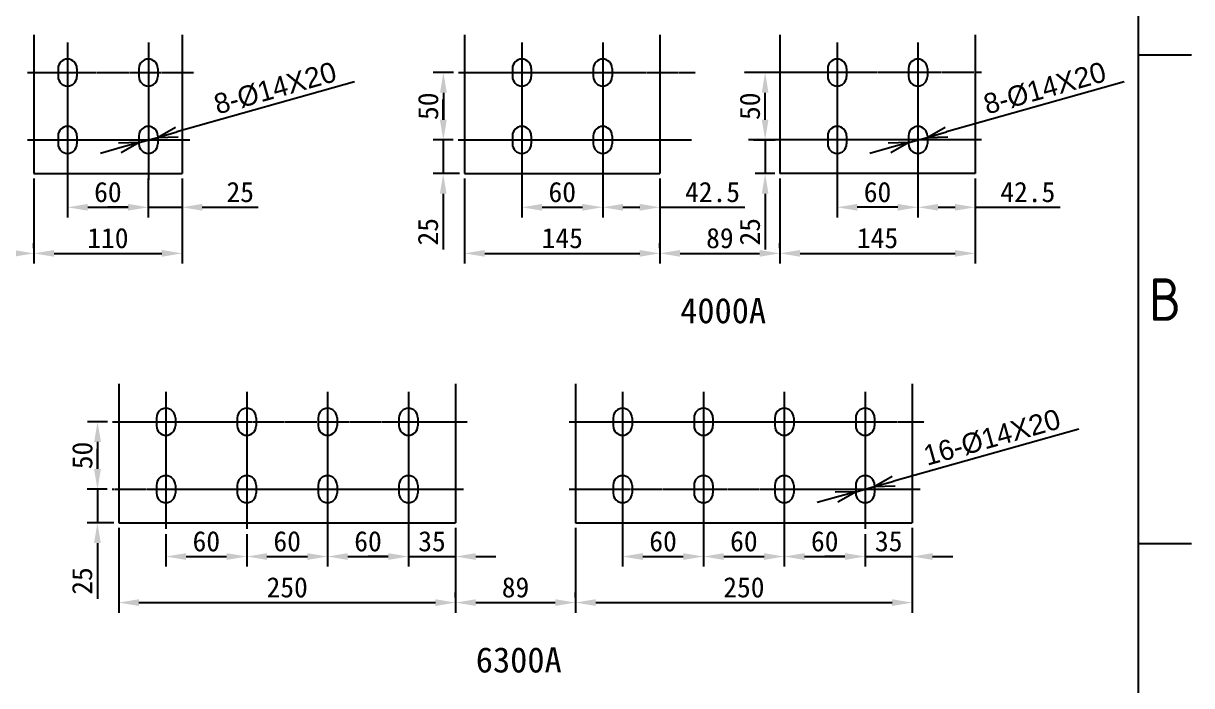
# Model space of a CAD drawing. Header units: millimetres. Extents: x 574498 to 1170950, y -60215 to -53982.
# Drawn here: x 579387 to 580254, y -58298 to -57807 of the extents above; entities that cross this region are included whole.
import ezdxf
from ezdxf.enums import TextEntityAlignment as Align

# ---------------------------------------------------------------- set-up
doc = ezdxf.new("R2010")
doc.units = ezdxf.units.MM
doc.linetypes.add('CENTER', pattern=[2, 1.25, -0.25, 0.25, -0.25])
doc.layers.add('FRAME050', color=6, linetype='Continuous')
doc.layers.add('FRAME070', color=5, linetype='Continuous')
doc.styles.add('ISOCP', font='isocp.shx')
doc.styles.get("Standard").update_dxf_attribs({"font": ''})
doc.styles.add('Style-ENGINEERING', font='ENGINEERING.shx')
doc.styles.add('STYLE1', font='')
doc.styles.get('Standard').set_extended_font_data('NSimSun')
doc.styles.get('STYLE1').set_extended_font_data('仿宋_GB2312')
doc.dimstyles.get("Standard").update_dxf_attribs({"dimtxt": 0.25, "dimasz": 0.25, "dimexe": 0.125, "dimexo": 0.125, "dimgap": 0.125, "dimtad": 1, "dimdec": 4, "dimzin": 2, "dimdsep": 46, "dimtxsty": 'Style-ENGINEERING', "dimblk": 'TerminatorOpen', "dimcen": 0, "dimadec": 4, "dimazin": 3, "dimtfac": 1, "dimtdec": 4, "dimtofl": 0, "dimtmove": 0, "dimatfit": 3, "dimfxl": 0.125, "dimfrac": 2, "dimtolj": 1, "dimtzin": 2, "dimarcsym": 0})
doc.dimstyles.new('STANDARD$0', dxfattribs={"dimtxt": 5, "dimasz": 5, "dimexe": 2.5, "dimexo": 0, "dimgap": 1.25, "dimtad": 1, "dimdec": 4, "dimzin": 0, "dimdsep": 46, "dimtxsty": 'Standard', "dimcen": 0, "dimadec": 0, "dimazin": 0, "dimtfac": 0.514286, "dimtdec": 4, "dimtix": 1, "dimtmove": 0, "dimatfit": 3, "dimfxl": 1, "dimtolj": 1, "dimtzin": 0, "dimarcsym": 0})

# ---------------------------------------------------------------- blocks, each defined once
blk = doc.blocks.new('*D201')
at = {"color": 0, "lineweight": -2}
for p, q in [((579479.81, -57921.8), (579479.81, -57950.57)), ((579504.81, -57921.8), (579504.81, -57950.57)), ((579464.81, -57943.07), (579449.81, -57943.07)), ((579479.81, -57943.07), (579504.81, -57943.07)), ((579519.81, -57943.07), (579561.23, -57943.07))]:
    blk.add_line(p, q, dxfattribs=at)
at = {"color": 0}
for points in [[(579464.81, -57940.57), (579464.81, -57945.57), (579479.81, -57943.07)], [(579519.81, -57940.57), (579519.81, -57945.57), (579504.81, -57943.07)]]:
    blk.add_solid(points, dxfattribs=at)
at = {"layer": 'Defpoints', "color": 0}
for p in [(579479.81, -57918.05), (579504.81, -57918.05), (579504.81, -57943.07)]:
    blk.add_point(p, dxfattribs=at)
at = {"color": 0, "insert": (579548.02, -57931.82), "char_height": 15, "attachment_point": 5}
blk.add_mtext('\\A1;25', dxfattribs=at)
blk = doc.blocks.new('*D202')
at = {"color": 0, "lineweight": -2}
for p, q in [((579394.81, -57921.8), (579394.81, -57984.77)), ((579504.81, -57921.8), (579504.81, -57984.77)), ((579409.81, -57977.27), (579489.81, -57977.27))]:
    blk.add_line(p, q, dxfattribs=at)
at = {"color": 0}
for points in [[(579409.81, -57974.77), (579409.81, -57979.77), (579394.81, -57977.27)], [(579489.81, -57974.77), (579489.81, -57979.77), (579504.81, -57977.27)]]:
    blk.add_solid(points, dxfattribs=at)
at = {"layer": 'Defpoints', "color": 0}
for p in [(579394.81, -57918.05), (579504.81, -57918.05), (579504.81, -57977.27)]:
    blk.add_point(p, dxfattribs=at)
at = {"color": 0, "insert": (579449.81, -57966.02), "char_height": 15, "attachment_point": 5}
blk.add_mtext('\\A1;110', dxfattribs=at)
blk = doc.blocks.new('*D203')
at = {"color": 0, "lineweight": -2}
for p, q in [((579419.81, -57921.8), (579419.81, -57950.57)), ((579479.81, -57921.8), (579479.81, -57950.57)), ((579434.81, -57943.07), (579464.81, -57943.07))]:
    blk.add_line(p, q, dxfattribs=at)
at = {"color": 0}
for points in [[(579434.81, -57940.57), (579434.81, -57945.57), (579419.81, -57943.07)], [(579464.81, -57940.57), (579464.81, -57945.57), (579479.81, -57943.07)]]:
    blk.add_solid(points, dxfattribs=at)
at = {"layer": 'Defpoints', "color": 0}
for p in [(579419.81, -57918.05), (579479.81, -57918.05), (579479.81, -57943.07)]:
    blk.add_point(p, dxfattribs=at)
at = {"color": 0, "insert": (579449.81, -57931.82), "char_height": 15, "attachment_point": 5}
blk.add_mtext('\\A1;60', dxfattribs=at)
blk = doc.blocks.new('TerminatorOpen')
at = {"color": 0, "linetype": 'Continuous', "lineweight": -2}
for q in [(-1, 0.25), (-1, 0), (-1, -0.25)]:
    blk.add_line((0, 0), q, dxfattribs=at)
blk = doc.blocks.new('*D204')
at = {"color": 0, "lineweight": -2}
for p, q in [((579632.92, -57849.98), (579500.99, -57887.1)), ((579458.64, -57899.01), (579444.2, -57903.07)), ((579473.07, -57894.95), (579486.55, -57891.16))]:
    blk.add_line(p, q, dxfattribs=at)
at = {"layer": 'Defpoints', "color": 0}
for p in [(579473.07, -57894.95), (579486.55, -57891.16)]:
    blk.add_point(p, dxfattribs=at)
at = {"color": 0, "lineweight": -2, "xscale": 15, "yscale": 15, "zscale": 15}
for p, rotation in [((579486.55, -57891.16), 195.7119686435715), ((579473.07, -57894.95), 15.71196864357148)]:
    blk.add_blockref('TerminatorOpen', p, dxfattribs=dict(at, rotation=rotation))
at = {"color": 0, "insert": (579574.03, -57854.7), "char_height": 15, "attachment_point": 5, "rotation": 15.71197, "style": 'Style-ENGINEERING'}
blk.add_mtext('\\A1;8-%%c14{\\fArial|b0|i0|c0|p32;X20}', dxfattribs=at)
blk = doc.blocks.new('*D205')
at = {"color": 0, "lineweight": -2}
for p, q in [((580204.16, -57849.98), (580072.23, -57887.1)), ((580029.88, -57899.01), (580015.44, -57903.07)), ((580044.32, -57894.95), (580057.8, -57891.16))]:
    blk.add_line(p, q, dxfattribs=at)
at = {"layer": 'Defpoints', "color": 0}
for p in [(580044.32, -57894.95), (580057.8, -57891.16)]:
    blk.add_point(p, dxfattribs=at)
at = {"color": 0, "lineweight": -2, "xscale": 15, "yscale": 15, "zscale": 15}
for p, rotation in [((580057.8, -57891.16), 195.7119686436718), ((580044.32, -57894.95), 15.7119686436718)]:
    blk.add_blockref('TerminatorOpen', p, dxfattribs=dict(at, rotation=rotation))
at = {"color": 0, "insert": (580145.28, -57854.7), "char_height": 15, "attachment_point": 5, "rotation": 15.71197, "style": 'Style-ENGINEERING'}
blk.add_mtext('\\A1;8-%%c14{\\fArial|b0|i0|c0|p32;X20}', dxfattribs=at)
blk = doc.blocks.new('*D206')
at = {"color": 0, "lineweight": -2}
for p, q in [((579817.06, -57921.8), (579817.06, -57950.57)), ((579859.56, -57921.8), (579859.56, -57950.57)), ((579832.06, -57943.07), (579844.56, -57943.07)), ((579859.56, -57943.07), (579922.64, -57943.07))]:
    blk.add_line(p, q, dxfattribs=at)
at = {"color": 0}
for points in [[(579832.06, -57940.57), (579832.06, -57945.57), (579817.06, -57943.07)], [(579844.56, -57940.57), (579844.56, -57945.57), (579859.56, -57943.07)]]:
    blk.add_solid(points, dxfattribs=at)
at = {"layer": 'Defpoints', "color": 0}
for p in [(579817.06, -57918.05), (579859.56, -57918.05), (579859.56, -57943.07)]:
    blk.add_point(p, dxfattribs=at)
at = {"color": 0, "insert": (579898.6, -57931.82), "char_height": 15, "attachment_point": 5}
blk.add_mtext('\\A1;42.5', dxfattribs=at)
blk = doc.blocks.new('*D207')
at = {"color": 0, "lineweight": -2}
for p, q in [((579706.2, -57843.05), (579691.32, -57843.05)), ((579698.82, -57858.05), (579698.82, -57878.05)), ((579699.55, -57893.05), (579691.32, -57893.05))]:
    blk.add_line(p, q, dxfattribs=at)
at = {"color": 0}
for points in [[(579696.32, -57858.05), (579701.32, -57858.05), (579698.82, -57843.05)], [(579696.32, -57878.05), (579701.32, -57878.05), (579698.82, -57893.05)]]:
    blk.add_solid(points, dxfattribs=at)
at = {"layer": 'Defpoints', "color": 0}
for p in [(579709.95, -57843.05), (579698.82, -57893.05), (579703.3, -57893.05)]:
    blk.add_point(p, dxfattribs=at)
at = {"color": 0, "insert": (579687.57, -57868.05), "char_height": 15, "attachment_point": 5, "rotation": 90}
blk.add_mtext('\\A1;50', dxfattribs=at)
blk = doc.blocks.new('*D208')
at = {"color": 0, "lineweight": -2}
for p, q in [((579698.7, -57878.05), (579698.7, -57863.05)), ((579706.03, -57893.05), (579691.2, -57893.05)), ((579698.7, -57893.05), (579698.7, -57918.05)), ((579710.81, -57918.05), (579691.2, -57918.05)), ((579698.7, -57933.05), (579698.7, -57974.47))]:
    blk.add_line(p, q, dxfattribs=at)
at = {"color": 0}
for points in [[(579696.2, -57878.05), (579701.2, -57878.05), (579698.7, -57893.05)], [(579696.2, -57933.05), (579701.2, -57933.05), (579698.7, -57918.05)]]:
    blk.add_solid(points, dxfattribs=at)
at = {"layer": 'Defpoints', "color": 0}
for p in [(579709.78, -57893.05), (579698.7, -57918.05), (579714.56, -57918.05)]:
    blk.add_point(p, dxfattribs=at)
at = {"color": 0, "insert": (579687.45, -57961.26), "char_height": 15, "attachment_point": 5, "rotation": 90}
blk.add_mtext('\\A1;25', dxfattribs=at)
blk = doc.blocks.new('*D209')
at = {"color": 0, "lineweight": -2}
for p, q in [((579714.56, -57921.8), (579714.56, -57984.77)), ((579859.56, -57921.8), (579859.56, -57984.77)), ((579729.56, -57977.27), (579844.56, -57977.27))]:
    blk.add_line(p, q, dxfattribs=at)
at = {"color": 0}
for points in [[(579729.56, -57974.77), (579729.56, -57979.77), (579714.56, -57977.27)], [(579844.56, -57974.77), (579844.56, -57979.77), (579859.56, -57977.27)]]:
    blk.add_solid(points, dxfattribs=at)
at = {"layer": 'Defpoints', "color": 0}
for p in [(579714.56, -57918.05), (579859.56, -57918.05), (579859.56, -57977.27)]:
    blk.add_point(p, dxfattribs=at)
at = {"color": 0, "insert": (579787.06, -57966.02), "char_height": 15, "attachment_point": 5}
blk.add_mtext('\\A1;145', dxfattribs=at)
blk = doc.blocks.new('*D210')
at = {"color": 0, "lineweight": -2}
for p, q in [((579757.06, -57921.8), (579757.06, -57950.57)), ((579817.06, -57921.8), (579817.06, -57950.57)), ((579772.06, -57943.07), (579802.06, -57943.07))]:
    blk.add_line(p, q, dxfattribs=at)
at = {"color": 0}
for points in [[(579772.06, -57940.57), (579772.06, -57945.57), (579757.06, -57943.07)], [(579802.06, -57940.57), (579802.06, -57945.57), (579817.06, -57943.07)]]:
    blk.add_solid(points, dxfattribs=at)
at = {"layer": 'Defpoints', "color": 0}
for p in [(579757.06, -57918.05), (579817.06, -57918.05), (579817.06, -57943.07)]:
    blk.add_point(p, dxfattribs=at)
at = {"color": 0, "insert": (579787.06, -57931.82), "char_height": 15, "attachment_point": 5}
blk.add_mtext('\\A1;60', dxfattribs=at)
blk = doc.blocks.new('*D211')
at = {"color": 0, "lineweight": -2}
for p, q in [((579991.06, -57921.8), (579991.06, -57950.57)), ((580051.06, -57921.8), (580051.06, -57950.57)), ((580036.06, -57943.07), (580006.06, -57943.07))]:
    blk.add_line(p, q, dxfattribs=at)
at = {"color": 0}
for points in [[(580006.06, -57940.57), (580006.06, -57945.57), (579991.06, -57943.07)], [(580036.06, -57940.57), (580036.06, -57945.57), (580051.06, -57943.07)]]:
    blk.add_solid(points, dxfattribs=at)
at = {"layer": 'Defpoints', "color": 0}
for p in [(579991.06, -57918.05), (580051.06, -57918.05), (579991.06, -57943.07)]:
    blk.add_point(p, dxfattribs=at)
at = {"color": 0, "insert": (580021.06, -57931.82), "char_height": 15, "attachment_point": 5}
blk.add_mtext('\\A1;60', dxfattribs=at)
blk = doc.blocks.new('*D212')
at = {"color": 0, "lineweight": -2}
for p, q in [((579948.56, -57921.8), (579948.56, -57984.76)), ((580093.56, -57921.8), (580093.56, -57984.76)), ((579963.56, -57977.26), (580078.56, -57977.26))]:
    blk.add_line(p, q, dxfattribs=at)
at = {"color": 0}
for points in [[(579963.56, -57974.76), (579963.56, -57979.76), (579948.56, -57977.26)], [(580078.56, -57974.76), (580078.56, -57979.76), (580093.56, -57977.26)]]:
    blk.add_solid(points, dxfattribs=at)
at = {"layer": 'Defpoints', "color": 0}
for p in [(579948.56, -57918.05), (580093.56, -57918.05), (580093.56, -57977.26)]:
    blk.add_point(p, dxfattribs=at)
at = {"color": 0, "insert": (580021.06, -57966.01), "char_height": 15, "attachment_point": 5}
blk.add_mtext('\\A1;145', dxfattribs=at)
blk = doc.blocks.new('*D213')
at = {"color": 0, "lineweight": -2}
for p, q in [((580051.06, -57921.8), (580051.06, -57950.57)), ((580093.56, -57922.43), (580093.56, -57950.57)), ((580066.06, -57943.07), (580078.56, -57943.07)), ((580093.56, -57943.07), (580156.64, -57943.07))]:
    blk.add_line(p, q, dxfattribs=at)
at = {"color": 0}
for points in [[(580066.06, -57940.57), (580066.06, -57945.57), (580051.06, -57943.07)], [(580078.56, -57940.57), (580078.56, -57945.57), (580093.56, -57943.07)]]:
    blk.add_solid(points, dxfattribs=at)
at = {"layer": 'Defpoints', "color": 0}
for p in [(580051.06, -57918.05), (580093.56, -57918.68), (580093.56, -57943.07)]:
    blk.add_point(p, dxfattribs=at)
at = {"color": 0, "insert": (580132.6, -57931.82), "char_height": 15, "attachment_point": 5}
blk.add_mtext('\\A1;42.5', dxfattribs=at)
blk = doc.blocks.new('*D214')
at = {"color": 0, "lineweight": -2}
for p, q in [((579937.63, -57878.05), (579937.63, -57863.05)), ((579928.99, -57893.05), (579945.13, -57893.05)), ((579937.63, -57893.05), (579937.63, -57918.05)), ((579944.81, -57918.05), (579930.13, -57918.05)), ((579937.63, -57933.05), (579937.63, -57974.47))]:
    blk.add_line(p, q, dxfattribs=at)
at = {"color": 0}
for points in [[(579935.13, -57878.05), (579940.13, -57878.05), (579937.63, -57893.05)], [(579935.13, -57933.05), (579940.13, -57933.05), (579937.63, -57918.05)]]:
    blk.add_solid(points, dxfattribs=at)
at = {"layer": 'Defpoints', "color": 0}
for p in [(579925.24, -57893.05), (579937.63, -57918.05), (579948.56, -57918.05)]:
    blk.add_point(p, dxfattribs=at)
at = {"color": 0, "insert": (579926.38, -57961.26), "char_height": 15, "attachment_point": 5, "rotation": 90}
blk.add_mtext('\\A1;25', dxfattribs=at)
blk = doc.blocks.new('*D215')
at = {"color": 0, "lineweight": -2}
for p, q in [((579933.88, -57843.05), (579930.13, -57843.05)), ((579937.63, -57878.05), (579937.63, -57858.05)), ((579933.88, -57893.05), (579930.13, -57893.05))]:
    blk.add_line(p, q, dxfattribs=at)
at = {"color": 0}
for points in [[(579935.13, -57858.05), (579940.13, -57858.05), (579937.63, -57843.05)], [(579935.13, -57878.05), (579940.13, -57878.05), (579937.63, -57893.05)]]:
    blk.add_solid(points, dxfattribs=at)
at = {"layer": 'Defpoints', "color": 0}
for p in [(579937.63, -57843.05), (579937.63, -57843.05), (579937.63, -57893.05)]:
    blk.add_point(p, dxfattribs=at)
at = {"color": 0, "insert": (579926.38, -57868.05), "char_height": 15, "attachment_point": 5, "rotation": 90}
blk.add_mtext('\\A1;50', dxfattribs=at)
blk = doc.blocks.new('*D229')
at = {"color": 0, "lineweight": -2}
for p, q in [((579951.86, -58185.73), (579951.86, -58209.8)), ((580011.86, -58186.35), (580011.86, -58209.8)), ((579966.86, -58202.3), (579996.86, -58202.3))]:
    blk.add_line(p, q, dxfattribs=at)
at = {"color": 0}
for points in [[(579966.86, -58199.8), (579966.86, -58204.8), (579951.86, -58202.3)], [(579996.86, -58199.8), (579996.86, -58204.8), (580011.86, -58202.3)]]:
    blk.add_solid(points, dxfattribs=at)
at = {"layer": 'Defpoints', "color": 0}
for p in [(579951.86, -58181.98), (580011.86, -58182.6), (580011.86, -58202.3)]:
    blk.add_point(p, dxfattribs=at)
at = {"color": 0, "insert": (579981.86, -58191.05), "char_height": 15, "attachment_point": 5}
blk.add_mtext('\\A1;60', dxfattribs=at)
blk = doc.blocks.new('*D230')
at = {"color": 0, "lineweight": -2}
for p, q in [((579552.86, -58185.73), (579552.86, -58209.8)), ((579612.86, -58185.73), (579612.86, -58209.8)), ((579567.86, -58202.3), (579597.86, -58202.3))]:
    blk.add_line(p, q, dxfattribs=at)
at = {"color": 0}
for points in [[(579567.86, -58199.8), (579567.86, -58204.8), (579552.86, -58202.3)], [(579597.86, -58199.8), (579597.86, -58204.8), (579612.86, -58202.3)]]:
    blk.add_solid(points, dxfattribs=at)
at = {"layer": 'Defpoints', "color": 0}
for p in [(579552.86, -58181.98), (579612.86, -58181.98), (579612.86, -58202.3)]:
    blk.add_point(p, dxfattribs=at)
at = {"color": 0, "insert": (579582.86, -58191.05), "char_height": 15, "attachment_point": 5}
blk.add_mtext('\\A1;60', dxfattribs=at)
blk = doc.blocks.new('*D231')
at = {"color": 0, "lineweight": -2}
for p, q in [((579612.86, -58181.03), (579612.86, -58209.8)), ((579672.86, -58181.03), (579672.86, -58209.8)), ((579627.86, -58202.3), (579657.86, -58202.3))]:
    blk.add_line(p, q, dxfattribs=at)
at = {"color": 0}
for points in [[(579627.86, -58199.8), (579627.86, -58204.8), (579612.86, -58202.3)], [(579657.86, -58199.8), (579657.86, -58204.8), (579672.86, -58202.3)]]:
    blk.add_solid(points, dxfattribs=at)
at = {"layer": 'Defpoints', "color": 0}
for p in [(579612.86, -58177.28), (579672.86, -58177.28), (579672.86, -58202.3)]:
    blk.add_point(p, dxfattribs=at)
at = {"color": 0, "insert": (579642.86, -58191.05), "char_height": 15, "attachment_point": 5}
blk.add_mtext('\\A1;60', dxfattribs=at)
blk = doc.blocks.new('*D232')
at = {"color": 0, "lineweight": -2}
for p, q in [((579457.86, -58181.03), (579457.86, -58244)), ((579707.86, -58181.03), (579707.86, -58244)), ((579472.86, -58236.5), (579692.86, -58236.5))]:
    blk.add_line(p, q, dxfattribs=at)
at = {"color": 0}
for points in [[(579472.86, -58234), (579472.86, -58239), (579457.86, -58236.5)], [(579692.86, -58234), (579692.86, -58239), (579707.86, -58236.5)]]:
    blk.add_solid(points, dxfattribs=at)
at = {"layer": 'Defpoints', "color": 0}
for p in [(579457.86, -58177.28), (579707.86, -58177.28), (579707.86, -58236.5)]:
    blk.add_point(p, dxfattribs=at)
at = {"color": 0, "insert": (579582.86, -58225.25), "char_height": 15, "attachment_point": 5}
blk.add_mtext('\\A1;250', dxfattribs=at)
blk = doc.blocks.new('*D233')
at = {"color": 0, "lineweight": -2}
for p, q in [((579442, -58137.28), (579442, -58122.28)), ((579449.33, -58152.28), (579434.5, -58152.28)), ((579442, -58152.28), (579442, -58177.28)), ((579454.11, -58177.28), (579434.5, -58177.28)), ((579442, -58192.28), (579442, -58233.7))]:
    blk.add_line(p, q, dxfattribs=at)
at = {"color": 0}
for points in [[(579439.5, -58137.28), (579444.5, -58137.28), (579442, -58152.28)], [(579439.5, -58192.28), (579444.5, -58192.28), (579442, -58177.28)]]:
    blk.add_solid(points, dxfattribs=at)
at = {"layer": 'Defpoints', "color": 0}
for p in [(579453.08, -58152.28), (579442, -58177.28), (579457.86, -58177.28)]:
    blk.add_point(p, dxfattribs=at)
at = {"color": 0, "insert": (579430.75, -58220.49), "char_height": 15, "attachment_point": 5, "rotation": 90}
blk.add_mtext('\\A1;25', dxfattribs=at)
blk = doc.blocks.new('*D234')
at = {"color": 0, "lineweight": -2}
for p, q in [((579449.5, -58102.28), (579434.62, -58102.28)), ((579442.12, -58117.28), (579442.12, -58137.28)), ((579442.85, -58152.28), (579434.62, -58152.28))]:
    blk.add_line(p, q, dxfattribs=at)
at = {"color": 0}
for points in [[(579439.62, -58117.28), (579444.62, -58117.28), (579442.12, -58102.28)], [(579439.62, -58137.28), (579444.62, -58137.28), (579442.12, -58152.28)]]:
    blk.add_solid(points, dxfattribs=at)
at = {"layer": 'Defpoints', "color": 0}
for p in [(579453.25, -58102.28), (579442.12, -58152.28), (579446.6, -58152.28)]:
    blk.add_point(p, dxfattribs=at)
at = {"color": 0, "insert": (579430.87, -58127.28), "char_height": 15, "attachment_point": 5, "rotation": 90}
blk.add_mtext('\\A1;50', dxfattribs=at)
blk = doc.blocks.new('*D235')
at = {"color": 0, "lineweight": -2}
for p, q in [((579672.86, -58181.03), (579672.86, -58209.8)), ((579707.86, -58181.03), (579707.86, -58209.8)), ((579657.86, -58202.3), (579642.86, -58202.3)), ((579672.86, -58202.3), (579707.86, -58202.3)), ((579722.86, -58202.3), (579737.86, -58202.3))]:
    blk.add_line(p, q, dxfattribs=at)
at = {"color": 0}
for points in [[(579657.86, -58199.8), (579657.86, -58204.8), (579672.86, -58202.3)], [(579722.86, -58199.8), (579722.86, -58204.8), (579707.86, -58202.3)]]:
    blk.add_solid(points, dxfattribs=at)
at = {"layer": 'Defpoints', "color": 0}
for p in [(579672.86, -58177.28), (579707.86, -58177.28), (579707.86, -58202.3)]:
    blk.add_point(p, dxfattribs=at)
at = {"color": 0, "insert": (579690.36, -58191.05), "char_height": 15, "attachment_point": 5}
blk.add_mtext('\\A1;35', dxfattribs=at)
blk = doc.blocks.new('*D236')
at = {"color": 0, "lineweight": -2}
for p, q in [((579891.86, -58181.03), (579891.86, -58209.8)), ((579951.86, -58181.03), (579951.86, -58209.8)), ((579906.86, -58202.3), (579936.86, -58202.3))]:
    blk.add_line(p, q, dxfattribs=at)
at = {"color": 0}
for points in [[(579906.86, -58199.8), (579906.86, -58204.8), (579891.86, -58202.3)], [(579936.86, -58199.8), (579936.86, -58204.8), (579951.86, -58202.3)]]:
    blk.add_solid(points, dxfattribs=at)
at = {"layer": 'Defpoints', "color": 0}
for p in [(579891.86, -58177.28), (579951.86, -58177.28), (579951.86, -58202.3)]:
    blk.add_point(p, dxfattribs=at)
at = {"color": 0, "insert": (579921.86, -58191.05), "char_height": 15, "attachment_point": 5}
blk.add_mtext('\\A1;60', dxfattribs=at)
blk = doc.blocks.new('*D237')
at = {"color": 0, "lineweight": -2}
for p, q in [((579796.86, -58181.03), (579796.86, -58244)), ((580046.86, -58181.03), (580046.86, -58244)), ((579811.86, -58236.5), (580031.86, -58236.5))]:
    blk.add_line(p, q, dxfattribs=at)
at = {"color": 0}
for points in [[(579811.86, -58234), (579811.86, -58239), (579796.86, -58236.5)], [(580031.86, -58234), (580031.86, -58239), (580046.86, -58236.5)]]:
    blk.add_solid(points, dxfattribs=at)
at = {"layer": 'Defpoints', "color": 0}
for p in [(579796.86, -58177.28), (580046.86, -58177.28), (580046.86, -58236.5)]:
    blk.add_point(p, dxfattribs=at)
at = {"color": 0, "insert": (579921.86, -58225.25), "char_height": 15, "attachment_point": 5}
blk.add_mtext('\\A1;250', dxfattribs=at)
blk = doc.blocks.new('*D238')
at = {"color": 0, "lineweight": -2}
for p, q in [((579831.86, -58181.03), (579831.86, -58209.8)), ((579891.86, -58181.03), (579891.86, -58209.8)), ((579846.86, -58202.3), (579876.86, -58202.3))]:
    blk.add_line(p, q, dxfattribs=at)
at = {"color": 0}
for points in [[(579846.86, -58199.8), (579846.86, -58204.8), (579831.86, -58202.3)], [(579876.86, -58199.8), (579876.86, -58204.8), (579891.86, -58202.3)]]:
    blk.add_solid(points, dxfattribs=at)
at = {"layer": 'Defpoints', "color": 0}
for p in [(579831.86, -58177.28), (579891.86, -58177.28), (579891.86, -58202.3)]:
    blk.add_point(p, dxfattribs=at)
at = {"color": 0, "insert": (579861.86, -58191.05), "char_height": 15, "attachment_point": 5}
blk.add_mtext('\\A1;60', dxfattribs=at)
blk = doc.blocks.new('*D239')
at = {"color": 0, "lineweight": -2}
for p, q in [((579492.86, -58185.73), (579492.86, -58209.8)), ((579552.86, -58185.73), (579552.86, -58209.8)), ((579507.86, -58202.3), (579537.86, -58202.3))]:
    blk.add_line(p, q, dxfattribs=at)
at = {"color": 0}
for points in [[(579507.86, -58199.8), (579507.86, -58204.8), (579492.86, -58202.3)], [(579537.86, -58199.8), (579537.86, -58204.8), (579552.86, -58202.3)]]:
    blk.add_solid(points, dxfattribs=at)
at = {"layer": 'Defpoints', "color": 0}
for p in [(579492.86, -58181.98), (579552.86, -58181.98), (579552.86, -58202.3)]:
    blk.add_point(p, dxfattribs=at)
at = {"color": 0, "insert": (579522.86, -58191.05), "char_height": 15, "attachment_point": 5}
blk.add_mtext('\\A1;60', dxfattribs=at)
blk = doc.blocks.new('*D240')
at = {"color": 0, "lineweight": -2}
for p, q in [((580170.47, -58107.66), (580033.04, -58146.33)), ((580005.12, -58154.18), (580018.6, -58150.39)), ((579990.68, -58158.24), (579976.24, -58162.3))]:
    blk.add_line(p, q, dxfattribs=at)
at = {"layer": 'Defpoints', "color": 0}
for p in [(580018.6, -58150.39), (580005.12, -58154.18)]:
    blk.add_point(p, dxfattribs=at)
at = {"color": 0, "lineweight": -2, "xscale": 15, "yscale": 15, "zscale": 15}
for p, rotation in [((580005.12, -58154.18), 15.71196864334222), ((580018.6, -58150.39), 195.7119686433422)]:
    blk.add_blockref('TerminatorOpen', p, dxfattribs=dict(at, rotation=rotation))
at = {"color": 0, "insert": (580106.08, -58113.93), "char_height": 15, "attachment_point": 5, "rotation": 15.71197, "style": 'Style-ENGINEERING'}
blk.add_mtext('\\A1;16-%%c14{\\fArial|b0|i0|c0|p32;X20}', dxfattribs=at)
blk = doc.blocks.new('*D241')
at = {"color": 0, "lineweight": -2}
for p, q in [((580046.86, -58181.03), (580046.86, -58209.77)), ((580011.86, -58185.73), (580011.86, -58209.77)), ((579996.86, -58202.27), (579981.86, -58202.27)), ((580011.86, -58202.27), (580046.86, -58202.27)), ((580061.86, -58202.27), (580076.86, -58202.27))]:
    blk.add_line(p, q, dxfattribs=at)
at = {"color": 0}
for points in [[(579996.86, -58199.77), (579996.86, -58204.77), (580011.86, -58202.27)], [(580061.86, -58199.77), (580061.86, -58204.77), (580046.86, -58202.27)]]:
    blk.add_solid(points, dxfattribs=at)
at = {"layer": 'Defpoints', "color": 0}
for p in [(580011.86, -58181.98), (580046.86, -58177.28), (580046.86, -58202.27)]:
    blk.add_point(p, dxfattribs=at)
at = {"color": 0, "insert": (580029.36, -58191.02), "char_height": 15, "attachment_point": 5}
blk.add_mtext('\\A1;35', dxfattribs=at)
blk = doc.blocks.new('*D242')
at = {"color": 0, "lineweight": -2}
for p, q in [((579305.81, -57973.52), (579305.81, -57969.77)), ((579320.81, -57977.27), (579379.81, -57977.27)), ((579394.81, -57973.52), (579394.81, -57969.77))]:
    blk.add_line(p, q, dxfattribs=at)
at = {"color": 0}
for points in [[(579320.81, -57974.77), (579320.81, -57979.77), (579305.81, -57977.27)], [(579379.81, -57974.77), (579379.81, -57979.77), (579394.81, -57977.27)]]:
    blk.add_solid(points, dxfattribs=at)
at = {"layer": 'Defpoints', "color": 0}
for p in [(579305.81, -57977.27), (579394.81, -57977.27), (579394.81, -57977.27)]:
    blk.add_point(p, dxfattribs=at)
at = {"color": 0, "insert": (579350.31, -57966.02), "char_height": 15, "attachment_point": 5}
blk.add_mtext('\\A1;89', dxfattribs=at)
blk = doc.blocks.new('*D243')
at = {"color": 0, "lineweight": -2}
for p, q in [((579859.56, -57973.52), (579859.56, -57969.77)), ((579874.56, -57977.27), (579933.56, -57977.27)), ((579948.56, -57973.52), (579948.56, -57969.77))]:
    blk.add_line(p, q, dxfattribs=at)
at = {"color": 0}
for points in [[(579874.56, -57974.77), (579874.56, -57979.77), (579859.56, -57977.27)], [(579933.56, -57974.77), (579933.56, -57979.77), (579948.56, -57977.27)]]:
    blk.add_solid(points, dxfattribs=at)
at = {"layer": 'Defpoints', "color": 0}
for p in [(579859.56, -57977.27), (579948.56, -57977.27), (579948.56, -57977.27)]:
    blk.add_point(p, dxfattribs=at)
at = {"color": 0, "insert": (579904.06, -57966.02), "char_height": 15, "attachment_point": 5}
blk.add_mtext('\\A1;89', dxfattribs=at)
blk = doc.blocks.new('*D245')
at = {"color": 0, "lineweight": -2}
for p, q in [((579707.86, -58232.75), (579707.86, -58229)), ((579796.86, -58232.75), (579796.86, -58229)), ((579722.86, -58236.5), (579781.86, -58236.5))]:
    blk.add_line(p, q, dxfattribs=at)
at = {"color": 0}
for points in [[(579722.86, -58234), (579722.86, -58239), (579707.86, -58236.5)], [(579781.86, -58234), (579781.86, -58239), (579796.86, -58236.5)]]:
    blk.add_solid(points, dxfattribs=at)
at = {"layer": 'Defpoints', "color": 0}
for p in [(579707.86, -58236.5), (579796.86, -58236.5), (579796.86, -58236.5)]:
    blk.add_point(p, dxfattribs=at)
at = {"color": 0, "insert": (579752.36, -58225.25), "char_height": 15, "attachment_point": 5}
blk.add_mtext('\\A1;89', dxfattribs=at)

msp = doc.modelspace()

# ---------------------------------------------------------------- linework, layer by layer
for p, q in [((579394.8132, -57814.94914), (579394.8132, -57918.0533)), ((579504.8132, -57814.94914), (579504.8132, -57918.0533)), ((579714.55674, -57814.94914), (579714.55674, -57918.0533)), ((579859.55674, -57814.94914), (579859.55674, -57918.0533)), ((579948.55674, -57814.94914), (579948.55674, -57918.0533)), ((580093.55674, -57814.94914), (580093.55674, -57918.0533)), ((579412.8132, -57840.0533), (579412.8132, -57846.0533)), ((579426.8132, -57840.0533), (579426.8132, -57846.0533)), ((579472.8132, -57840.0533), (579472.8132, -57846.0533)), ((579486.8132, -57840.0533), (579486.8132, -57846.0533)), ((579750.05674, -57840.0533), (579750.05674, -57846.0533)), ((579764.05674, -57840.0533), (579764.05674, -57846.0533)), ((579810.05674, -57840.0533), (579810.05674, -57846.0533)), ((579824.05674, -57840.0533), (579824.05674, -57846.0533)), ((579984.05674, -57840.0533), (579984.05674, -57846.0533)), ((579998.05674, -57840.0533), (579998.05674, -57846.0533)), ((580044.05674, -57840.0533), (580044.05674, -57846.0533)), ((580058.05674, -57840.0533), (580058.05674, -57846.0533)), ((579412.8132, -57890.0533), (579412.8132, -57896.0533)), ((579426.8132, -57890.0533), (579426.8132, -57896.0533)), ((579472.8132, -57890.0533), (579472.8132, -57896.0533)), ((579486.8132, -57890.0533), (579486.8132, -57896.0533)), ((579750.05674, -57890.0533), (579750.05674, -57896.0533)), ((579764.05674, -57890.0533), (579764.05674, -57896.0533)), ((579810.05674, -57890.0533), (579810.05674, -57896.0533)), ((579824.05674, -57890.0533), (579824.05674, -57896.0533)), ((579984.05674, -57890.0533), (579984.05674, -57896.0533)), ((579998.05674, -57890.0533), (579998.05674, -57896.0533)), ((580044.05674, -57890.0533), (580044.05674, -57896.0533)), ((580058.05674, -57890.0533), (580058.05674, -57896.0533)), ((579394.8132, -57918.0533), (579504.8132, -57918.0533)), ((579714.55674, -57918.0533), (579859.55674, -57918.0533)), ((580093.55674, -57918.0533), (579948.55674, -57918.0533)), ((579457.85711, -58074.17926), (579457.85711, -58177.28342)), ((579707.85711, -58074.17926), (579707.85711, -58177.28342)), ((579796.85711, -58074.17926), (579796.85711, -58177.28342)), ((580046.85711, -58074.17926), (580046.85711, -58177.28342)), ((579485.85711, -58099.28342), (579485.85711, -58105.28342)), ((579499.85711, -58099.28342), (579499.85711, -58105.28342)), ((579545.85711, -58099.28342), (579545.85711, -58105.28342)), ((579559.85711, -58099.28342), (579559.85711, -58105.28342)), ((579605.85711, -58099.28342), (579605.85711, -58105.28342)), ((579619.85711, -58099.28342), (579619.85711, -58105.28342)), ((579665.85711, -58099.28342), (579665.85711, -58105.28342)), ((579679.85711, -58099.28342), (579679.85711, -58105.28342)), ((579824.85711, -58099.28342), (579824.85711, -58105.28342)), ((579838.85711, -58099.28342), (579838.85711, -58105.28342)), ((579884.85711, -58099.28342), (579884.85711, -58105.28342)), ((579898.85711, -58099.28342), (579898.85711, -58105.28342)), ((579944.85711, -58099.28342), (579944.85711, -58105.28342)), ((579958.85711, -58099.28342), (579958.85711, -58105.28342)), ((580004.85711, -58099.28342), (580004.85711, -58105.28342)), ((580018.85711, -58099.28342), (580018.85711, -58105.28342)), ((579485.85711, -58149.28342), (579485.85711, -58155.28342)), ((579499.85711, -58149.28342), (579499.85711, -58155.28342)), ((579545.85711, -58149.28342), (579545.85711, -58155.28342)), ((579559.85711, -58149.28342), (579559.85711, -58155.28342)), ((579605.85711, -58149.28342), (579605.85711, -58155.28342)), ((579619.85711, -58149.28342), (579619.85711, -58155.28342)), ((579665.85711, -58149.28342), (579665.85711, -58155.28342)), ((579679.85711, -58149.28342), (579679.85711, -58155.28342)), ((579824.85711, -58149.28342), (579824.85711, -58155.28342)), ((579838.85711, -58149.28342), (579838.85711, -58155.28342)), ((579884.85711, -58149.28342), (579884.85711, -58155.28342)), ((579898.85711, -58149.28342), (579898.85711, -58155.28342)), ((579944.85711, -58149.28342), (579944.85711, -58155.28342)), ((579958.85711, -58149.28342), (579958.85711, -58155.28342)), ((580004.85711, -58149.28342), (580004.85711, -58155.28342)), ((580018.85711, -58149.28342), (580018.85711, -58155.28342)), ((579457.85711, -58177.28342), (579707.85711, -58177.28342)), ((579796.85711, -58177.28342), (580046.85711, -58177.28342))]:
    msp.add_line(p, q)
at = {"color": 1, "linetype": 'CENTER'}
for p, q in [((579419.8132, -57820.84765), (579419.8132, -57922.74513)), ((579479.8132, -57820.84765), (579479.8132, -57922.74513)), ((579757.05674, -57820.84765), (579757.05674, -57922.74513)), ((579817.05674, -57820.84765), (579817.05674, -57922.74513)), ((579991.05674, -57820.84765), (579991.05674, -57922.74513)), ((580051.05674, -57820.84765), (580051.05674, -57922.74513)), ((579390.20814, -57843.0533), (579513.73208, -57843.0533)), ((579709.95168, -57843.0533), (579885.97561, -57843.0533)), ((580098.1618, -57843.0533), (579922.13787, -57843.0533)), ((579390.03164, -57893.0533), (579510.62821, -57893.0533)), ((579709.77518, -57893.0533), (579882.87175, -57893.0533)), ((580098.3383, -57893.0533), (579925.24173, -57893.0533)), ((579492.85711, -58080.07777), (579492.85711, -58181.97525)), ((579552.85711, -58080.07777), (579552.85711, -58181.97525)), ((579612.85711, -58080.07777), (579612.85711, -58181.97525)), ((579672.85711, -58080.07777), (579672.85711, -58181.97525)), ((579831.85711, -58080.07777), (579831.85711, -58181.97525)), ((579891.85711, -58080.07777), (579891.85711, -58181.97525)), ((579951.85711, -58080.07777), (579951.85711, -58181.97525)), ((580011.85711, -58080.07777), (580011.85711, -58181.97525)), ((579453.25205, -58102.28342), (579716.77598, -58102.28342)), ((579792.25205, -58102.28342), (580055.77598, -58102.28342)), ((579453.07555, -58152.28342), (579713.67212, -58152.28342)), ((579792.07555, -58152.28342), (580052.67212, -58152.28342))]:
    msp.add_line(p, q, dxfattribs=at)
for centre, start, end in [((579419.8132, -57840.0533), 0, 180), ((579479.8132, -57840.0533), 0, 180), ((579757.05674, -57840.0533), 0, 180), ((579817.05674, -57840.0533), 0, 180), ((579991.05674, -57840.0533), 0, 180), ((580051.05674, -57840.0533), 0, 180), ((579419.8132, -57846.0533), 180, 0), ((579479.8132, -57846.0533), 180, 0), ((579757.05674, -57846.0533), 180, 0), ((579817.05674, -57846.0533), 180, 0), ((579991.05674, -57846.0533), 180, 0), ((580051.05674, -57846.0533), 180, 0), ((579419.8132, -57890.0533), 0, 180), ((579479.8132, -57890.0533), 0, 180), ((579757.05674, -57890.0533), 0, 180), ((579817.05674, -57890.0533), 0, 180), ((579991.05674, -57890.0533), 0, 180), ((580051.05674, -57890.0533), 0, 180), ((579419.8132, -57896.0533), 180, 0), ((579479.8132, -57896.0533), 180, 0), ((579757.05674, -57896.0533), 180, 0), ((579817.05674, -57896.0533), 180, 0), ((579991.05674, -57896.0533), 180, 0), ((580051.05674, -57896.0533), 180, 0), ((579492.85711, -58099.28342), 0, 180), ((579552.85711, -58099.28342), 0, 180), ((579612.85711, -58099.28342), 0, 180), ((579672.85711, -58099.28342), 0, 180), ((579831.85711, -58099.28342), 0, 180), ((579891.85711, -58099.28342), 0, 180), ((579951.85711, -58099.28342), 0, 180), ((580011.85711, -58099.28342), 0, 180), ((579492.85711, -58105.28342), 180, 0), ((579552.85711, -58105.28342), 180, 0), ((579612.85711, -58105.28342), 180, 0), ((579672.85711, -58105.28342), 180, 0), ((579831.85711, -58105.28342), 180, 0), ((579891.85711, -58105.28342), 180, 0), ((579951.85711, -58105.28342), 180, 0), ((580011.85711, -58105.28342), 180, 0), ((579492.85711, -58149.28342), 0, 180), ((579552.85711, -58149.28342), 0, 180), ((579612.85711, -58149.28342), 0, 180), ((579672.85711, -58149.28342), 0, 180), ((579831.85711, -58149.28342), 0, 180), ((579891.85711, -58149.28342), 0, 180), ((579951.85711, -58149.28342), 0, 180), ((580011.85711, -58149.28342), 0, 180), ((579492.85711, -58155.28342), 180, 0), ((579552.85711, -58155.28342), 180, 0), ((579612.85711, -58155.28342), 180, 0), ((579672.85711, -58155.28342), 180, 0), ((579831.85711, -58155.28342), 180, 0), ((579891.85711, -58155.28342), 180, 0), ((579951.85711, -58155.28342), 180, 0), ((580011.85711, -58155.28342), 180, 0)]:
    msp.add_arc(centre, 7, start, end)
at = {"layer": 'FRAME050'}
for p, q in [((580254.20181, -57830.21264), (580214.77749, -57830.21264)), ((580254.20181, -58192.91638), (580214.77749, -58192.91638))]:
    msp.add_line(p, q, dxfattribs=at)
at = {"layer": 'FRAME070'}
msp.add_line((580214.77749, -59647.67379), (580214.77749, -57463.56646), dxfattribs=at)

# ---------------------------------------------------------------- texts
at = {"style": 'STYLE1'}
for tag, p in [('4000A', (579874.57705, -58029.14616)), ('6300A', (579722.87742, -58288.37628))]:
    msp.add_attdef(tag, p, '', height=18.75, dxfattribs=at)
at = {"layer": 'FRAME050', "style": 'ISOCP'}
msp.add_text('B', height=31.53946, dxfattribs=at).set_placement((580234.48965, -58011.56451), align=Align.MIDDLE)

# ---------------------------------------------------------------- dimensions: what is measured, and where the dimension line sits
for p1, p2, text, picture, middle in [((579473.07476, -57894.94891), (579486.55165, -57891.15769), '8-%%c14{\\fArial|b0|i0|c0|p32;X20}', '*D204', (579577.12431, -57865.67845)), ((580044.31829, -57894.94891), (580057.79519, -57891.15769), '8-%%c14{\\fArial|b0|i0|c0|p32;X20}', '*D205', (580148.36785, -57865.67845)), ((580005.11866, -58154.17903), (580018.59556, -58150.38781), '16-%%c14{\\fArial|b0|i0|c0|p32;X20}', '*D240', (580109.16821, -58124.90857))]:
    dim = msp.add_diameter_dim_2p(p1=p1, p2=p2, text=text, dimstyle='Standard', override={"dimscale": 6, "dimtxt": 2.5, "dimasz": 2.5, "dimexe": 1.25, "dimexo": 0.625, "dimgap": 0.625, "dimtad": 1, "dimtih": 0, "dimtoh": 0, "dimzin": 8, "dimlunit": 6, "dimcen": 2.5, "dimtofl": 1})
    dim.commit()
    dim.dimension.update_dxf_attribs({"geometry": picture, "text_midpoint": middle, "dimtype": 163})
for base, p1, p2, angle, picture, middle in [((579698.82049, -57893.0533), (579709.95168, -57843.0533), (579703.29814, -57893.0533), 90, '*D207', (579687.57049, -57868.0533)), ((579937.63187, -57843.0533), (579937.63187, -57893.0533), (579937.63187, -57843.0533), 90, '*D215', (579926.38187, -57868.0533)), ((579698.69611, -57918.0533), (579709.77518, -57893.0533), (579714.55674, -57918.0533), 90, '*D208', (579687.44611, -57961.26163)), ((579937.63187, -57918.0533), (579925.24173, -57893.0533), (579948.55674, -57918.0533), 90, '*D214', (579926.38187, -57961.26163)), ((579991.05674, -57943.06757), (580051.05674, -57918.0533), (579991.05674, -57918.0533), 180, '*D211', (580021.05674, -57931.81757)), ((579442.12086, -58152.28342), (579453.25205, -58102.28342), (579446.59851, -58152.28342), 90, '*D234', (579430.87086, -58127.28342)), ((579441.99648, -58177.28342), (579453.07555, -58152.28342), (579457.85711, -58177.28342), 90, '*D233', (579430.74648, -58220.49175))]:
    dim = msp.add_linear_dim(base=base, p1=p1, p2=p2, angle=angle, dimstyle='STANDARD$0', override={"dimscale": 6, "dimtxt": 2.5, "dimasz": 2.5, "dimexe": 1.25, "dimexo": 0.625, "dimgap": 0.625, "dimzin": 8, "dimlunit": 6, "dimcen": 2.5, "dimtfac": 1, "dimtix": 0})
    dim.commit()
    dim.dimension.update_dxf_attribs({"geometry": picture, "text_midpoint": middle})
for base, p1, p2, picture, middle in [((579504.8132, -57977.27405), (579394.8132, -57918.0533), (579504.8132, -57918.0533), '*D202', (579449.8132, -57966.02405)), ((579479.8132, -57943.06757), (579419.8132, -57918.0533), (579479.8132, -57918.0533), '*D203', (579449.8132, -57931.81757)), ((579504.8132, -57943.06757), (579479.8132, -57918.0533), (579504.8132, -57918.0533), '*D201', (579548.02154, -57931.81757)), ((579859.55674, -57977.27405), (579714.55674, -57918.0533), (579859.55674, -57918.0533), '*D209', (579787.05674, -57966.02405)), ((579817.05674, -57943.06757), (579757.05674, -57918.0533), (579817.05674, -57918.0533), '*D210', (579787.05674, -57931.81757)), ((579859.55674, -57943.06757), (579817.05674, -57918.0533), (579859.55674, -57918.0533), '*D206', (579898.59841, -57931.81757)), ((580093.55674, -57977.25992), (579948.55674, -57918.0533), (580093.55674, -57918.0533), '*D212', (580021.05674, -57966.00992)), ((580093.55674, -57943.06757), (580051.05674, -57918.0533), (580093.55674, -57918.6783), '*D213', (580132.59841, -57931.81757)), ((579394.8132, -57977.27405), (579305.8132, -57977.27405), (579394.8132, -57977.27405), '*D242', (579350.3132, -57966.02405)), ((579948.55674, -57977.27405), (579859.55674, -57977.27405), (579948.55674, -57977.27405), '*D243', (579904.05674, -57966.02405)), ((579707.85711, -58236.50417), (579457.85711, -58177.28342), (579707.85711, -58177.28342), '*D232', (579582.85711, -58225.25417)), ((579552.85711, -58202.29769), (579492.85711, -58181.97525), (579552.85711, -58181.97525), '*D239', (579522.85711, -58191.04769)), ((579612.85711, -58202.29769), (579552.85711, -58181.97525), (579612.85711, -58181.97525), '*D230', (579582.85711, -58191.04769)), ((579672.85711, -58202.29769), (579612.85711, -58177.28342), (579672.85711, -58177.28342), '*D231', (579642.85711, -58191.04769)), ((579707.85711, -58202.29769), (579672.85711, -58177.28342), (579707.85711, -58177.28342), '*D235', (579690.35711, -58191.04769)), ((580046.85711, -58236.50417), (579796.85711, -58177.28342), (580046.85711, -58177.28342), '*D237', (579921.85711, -58225.25417)), ((579891.85711, -58202.29769), (579831.85711, -58177.28342), (579891.85711, -58177.28342), '*D238', (579861.85711, -58191.04769)), ((579951.85711, -58202.29769), (579891.85711, -58177.28342), (579951.85711, -58177.28342), '*D236', (579921.85711, -58191.04769)), ((580011.85711, -58202.29769), (579951.85711, -58181.97525), (580011.85711, -58182.60025), '*D229', (579981.85711, -58191.04769)), ((580046.85711, -58202.26856), (580011.85711, -58181.97525), (580046.85711, -58177.28342), '*D241', (580029.35711, -58191.01856)), ((579796.85711, -58236.50417), (579707.85711, -58236.50417), (579796.85711, -58236.50417), '*D245', (579752.35711, -58225.25417))]:
    dim = msp.add_linear_dim(base=base, p1=p1, p2=p2, dimstyle='STANDARD$0', override={"dimscale": 6, "dimtxt": 2.5, "dimasz": 2.5, "dimexe": 1.25, "dimexo": 0.625, "dimgap": 0.625, "dimzin": 8, "dimlunit": 6, "dimcen": 2.5, "dimtfac": 1, "dimtix": 0})
    dim.commit()
    dim.dimension.update_dxf_attribs({"geometry": picture, "text_midpoint": middle})

doc.saveas('drawing.dxf')
